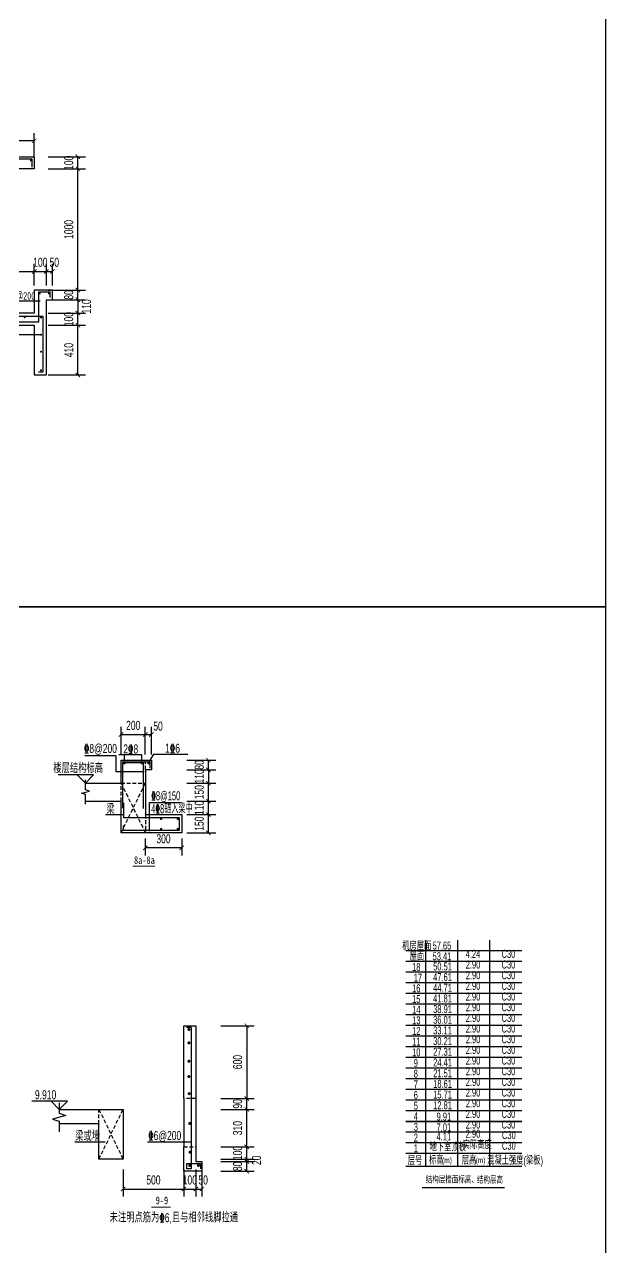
# Model space of a CAD drawing. Extents: x -173820 to 521180, y -715739 to 158231.
# Drawn here: x 49968 to 69145, y 22333 to 62694 of the extents above; entities that cross this region are included whole.
import ezdxf
from ezdxf.enums import TextEntityAlignment as Align

# ---------------------------------------------------------------- set-up
doc = ezdxf.new("R2010")
doc.units = 0
doc.header["$LTSCALE"] = 1000
doc.linetypes.add('HIDDEN2', pattern=[0.1875, 0.125, -0.0625])
for name, color, linetype in [('JG1', 3, 'Continuous'), ('板图层高表', 7, 'Continuous'), ('模板线', 3, 'Continuous'), ('钢筋_文字', 7, 'Continuous')]:
    doc.layers.add(name, color=color, linetype=linetype)
doc.styles.add('TEXTDIM', font='njadri_romans1.shx', dxfattribs={"width": 0.7, "bigfont": 'njadri_fhztxt.shx'})
doc.styles.add('TEXTNORMAL', font='njadri_romans1.shx', dxfattribs={"width": 0.7, "bigfont": 'njadri_fhztxt.shx'})
doc.styles.add('TEXTSTEEL', font='njadri_tssdeng.shx', dxfattribs={"width": 0.7, "bigfont": 'njadri_tssdchn.shx'})
doc.styles.add('钢筋', font='tssdeng.shx', dxfattribs={"width": 0.7, "height": 250, "bigfont": 'tssdchn.shx'})
doc.styles.add('黑体', font='simhei.ttf', dxfattribs={"width": 0.8})
doc.dimstyles.new('DIM100', dxfattribs={"dimtxt": 300, "dimasz": 1, "dimexe": 250, "dimexo": 0, "dimgap": 150, "dimtad": 1, "dimdec": 0, "dimzin": 0, "dimdsep": 46, "dimtxsty": 'TEXTDIM', "dimblk": 'DI', "dimcen": 0, "dimclrt": 7, "dimadec": 0, "dimazin": 0, "dimtfac": 1, "dimtdec": 0, "dimtix": 1, "dimtmove": 2, "dimatfit": 3, "dimldrblk": 'DI', "dimfxl": 0, "dimtolj": 1, "dimtzin": 0, "dimarcsym": 0})

# ---------------------------------------------------------------- blocks, each defined once
blk = doc.blocks.new('$1312092')
at = {"layer": '板图层高表'}
for p, q in [((769, 693), (769, 8158)), ((1825, 693), (1825, 8158)), ((2881, 693), (2881, 8158)), ((3937, 7806), (107, 7806)), ((3937, 7454), (107, 7454)), ((3937, 7102), (107, 7102)), ((3937, 6750), (107, 6750)), ((3937, 6750), (107, 6750)), ((3937, 6046), (107, 6046)), ((3937, 5694), (107, 5694)), ((3937, 5342), (107, 5342)), ((3937, 4990), (107, 4990)), ((3937, 4638), (107, 4638)), ((3937, 4286), (107, 4286)), ((3937, 3934), (107, 3934)), ((3937, 3582), (107, 3582)), ((3937, 3230), (107, 3230)), ((3937, 2878), (107, 2878)), ((3937, 2526), (107, 2526)), ((3937, 2174), (107, 2174)), ((3937, 1822), (107, 1822)), ((3937, 1470), (107, 1470)), ((3937, 1118), (107, 1118)), ((3937, 1118), (107, 1118)), ((3937, 1118), (107, 1118)), ((3937, 1118), (107, 1118)), ((3937, 1118), (107, 1118)), ((3937, 693), (107, 693))]:
    blk.add_line(p, q, dxfattribs=at)
at = {"layer": '板图层高表', "color": 7}
blk.add_line((3937, 6398), (107, 6398), dxfattribs=at)
at = {"layer": '板图层高表', "color": 3}
blk.add_line((644, 0), (3362, 0), dxfattribs=at)
at = {"layer": '板图层高表', "color": 3, "style": 'TEXTNORMAL', "width": 0.7}
for s, p in [('机房屋面', (-13, 7830)), ('屋面', (234, 7489)), ('18', (315, 7142)), ('17', (368, 6790)), ('16', (315, 6438)), ('15', (315, 6086)), ('14', (315, 5734)), ('13', (315, 5382)), ('12', (315, 5030)), ('11', (315, 4678)), ('10', (315, 4326)), ('9', (368, 3974)), ('8', (368, 3622)), ('7', (368, 3270)), ('5', (368, 2566)), ('6', (368, 2918)), ('4', (368, 2214)), ('3', (368, 1862)), ('2', (368, 1510)), ('1', (368, 1158))]:
    blk.add_text(s, height=264, dxfattribs=at).set_placement(p)
at = {"layer": '板图层高表', "color": 3, "linetype": 'Continuous', "style": 'TEXTNORMAL', "width": 0.7}
for s, p in [('57.65', (991, 7847)), ('53.41', (991, 7495)), ('50.51', (1009, 7160, 0)), ('47.61', (1009, 6808, 0)), ('44.71', (1009, 6456, 0)), ('41.81', (1009, 6104, 0)), ('38.91', (1009, 5752, 0)), ('36.01', (1009, 5400, 0)), ('33.11', (1009, 5048, 0)), ('30.21', (1009, 4696, 0)), ('27.31', (1009, 4344, 0)), ('24.41', (1009, 3992, 0)), ('21.51', (1010, 3636, 0)), ('18.61', (1010, 3284, 0)), ('15.71', (1010, 2932, 0)), ('12.81', (1010, 2580, 0)), ('9.91', (1121, 2203, 0)), ('7.01', (1121, 1851, 0)), ('4.11', (1121, 1551, 0)), ('地下室顶板', (889, 1193, 0))]:
    blk.add_text(s, height=264, dxfattribs=at).set_placement(p)
at = {"layer": '板图层高表', "color": 3, "width": 0.7}
for s, height, style, p in [('4.24', 264, 'TEXTNORMAL', (2085, 7495)), ('C30', 264, 'TEXTNORMAL', (3267, 7495)), ('2.90', 264, 'TEXTNORMAL', (2085, 7143)), ('C30', 264, 'TEXTNORMAL', (3267, 7143)), ('2.90', 264, 'TEXTNORMAL', (2085, 6791)), ('C30', 264, 'TEXTNORMAL', (3267, 6791)), ('2.90', 264, 'TEXTNORMAL', (2085, 6439)), ('C30', 264, 'TEXTNORMAL', (3267, 6439)), ('2.90', 264, 'TEXTNORMAL', (2085, 6087)), ('2.90', 264, 'TEXTNORMAL', (2085, 5735)), ('C30', 264, 'TEXTNORMAL', (3267, 6087)), ('C30', 264, 'TEXTNORMAL', (3267, 5735)), ('2.90', 264, 'TEXTNORMAL', (2085, 5383)), ('C30', 264, 'TEXTNORMAL', (3267, 5383)), ('2.90', 264, 'TEXTNORMAL', (2085, 5031)), ('C30', 264, 'TEXTNORMAL', (3267, 5031)), ('2.90', 264, 'TEXTNORMAL', (2085, 4679)), ('C30', 264, 'TEXTNORMAL', (3267, 4679)), ('2.90', 264, 'TEXTNORMAL', (2085, 4327)), ('C30', 264, 'TEXTNORMAL', (3267, 4327)), ('2.90', 264, 'TEXTNORMAL', (2085, 3975)), ('C30', 264, 'TEXTNORMAL', (3267, 3975)), ('2.90', 264, 'TEXTNORMAL', (2085, 3623)), ('C30', 264, 'TEXTNORMAL', (3267, 3622)), ('2.90', 264, 'TEXTNORMAL', (2085, 3271)), ('2.90', 264, 'TEXTNORMAL', (2085, 2919)), ('C30', 264, 'TEXTNORMAL', (3267, 3270)), ('C30', 264, 'TEXTNORMAL', (3267, 2918)), ('2.90', 264, 'TEXTNORMAL', (2085, 2566)), ('C30', 264, 'TEXTNORMAL', (3267, 2566)), ('2.90', 264, 'TEXTNORMAL', (2085, 2214)), ('C30', 264, 'TEXTNORMAL', (3267, 2214)), ('2.90', 264, 'TEXTNORMAL', (2085, 1862)), ('C30', 264, 'TEXTNORMAL', (3267, 1862)), ('C30', 264, 'TEXTNORMAL', (3280, 1515, 0)), ('实际高度', 264, 'TEXTNORMAL', (1981, 1184)), ('C30', 264, 'TEXTNORMAL', (3280, 1163, 0)), ('结构层楼面标高、', 220, '黑体', (762, 92)), ('结构层高', 220, '黑体', (2453, 83))]:
    blk.add_text(s, height=height, dxfattribs=dict(at, style=style)).set_placement(p, align=Align.BOTTOM_LEFT)
at = {"layer": '板图层高表', "color": 3, "linetype": 'Continuous', "style": 'TEXTNORMAL', "width": 0.7}
blk.add_text('2.90', height=264, dxfattribs=at).set_placement((2085, 1559), align=Align.BOTTOM_LEFT)
at = {"layer": '板图层高表', "color": 3, "style": 'TEXTNORMAL', "width": 0.7}
for s, height, p in [('层号', 264, (410, 740)), ('标高', 264, (1109, 759)), ('(m)', 184.8, (1466, 804)), ('层高', 264, (2196, 753)), ('(m)', 184.8, (2575, 804)), ('混凝土强度(梁板)', 264, (3712, 753))]:
    blk.add_text(s, height=height, dxfattribs=at).set_placement(p, align=Align.CENTER)
blk = doc.blocks.new('DI')
at = {"color": 3, "const_width": 30}
blk.add_lwpolyline([(-71, -71), (71, 71)], dxfattribs=at)
blk = doc.blocks.new('*D850')
at = {"layer": 'Defpoints', "color": 0}
for p in [(3226, 4346), (3026, 3685), (3226, 3685)]:
    blk.add_point(p, dxfattribs=at)
at = {"layer": 'JG1', "color": 0, "lineweight": -2}
for p, q in [((3026, 3685), (3026, 4596)), ((3226, 3685), (3226, 4596)), ((3025, 4346), (3024, 4346)), ((3026, 4346), (3226, 4346)), ((3227, 4346), (3228, 4346))]:
    blk.add_line(p, q, dxfattribs=at)
blk.add_blockref('DI', (3026, 4346), dxfattribs=at)
at = {"layer": 'JG1', "color": 0, "lineweight": -2, "rotation": 180}
blk.add_blockref('DI', (3226, 4346), dxfattribs=at)
at = {"layer": 'JG1', "color": 7, "insert": (3445, 4621), "char_height": 300, "attachment_point": 5, "style": 'TEXTDIM'}
blk.add_mtext('\\A1;50', dxfattribs=at)
blk = doc.blocks.new('*D851')
at = {"layer": 'Defpoints', "color": 0}
for p in [(3026, 4346), (2226, 3685), (3026, 3685)]:
    blk.add_point(p, dxfattribs=at)
at = {"layer": 'JG1', "color": 0, "lineweight": -2}
for p, q in [((2226, 3685), (2226, 4596)), ((3026, 3685), (3026, 4596)), ((2227, 4346), (3025, 4346))]:
    blk.add_line(p, q, dxfattribs=at)
at = {"layer": 'JG1', "color": 0, "lineweight": -2, "rotation": 180}
blk.add_blockref('DI', (2226, 4346), dxfattribs=at)
at = {"layer": 'JG1', "color": 0, "lineweight": -2}
blk.add_blockref('DI', (3026, 4346), dxfattribs=at)
at = {"layer": 'JG1', "color": 7, "insert": (2626, 4646), "char_height": 300, "attachment_point": 5, "style": 'TEXTDIM'}
blk.add_mtext('\\A1;200', dxfattribs=at)
blk = doc.blocks.new('*D852')
at = {"layer": 'Defpoints', "color": 0}
for p in [(4401, 1704), (5107, 1704), (4401, 1104)]:
    blk.add_point(p, dxfattribs=at)
at = {"layer": 'JG1', "color": 0, "lineweight": -2}
for p, q in [((4401, 1704), (5357, 1704)), ((5107, 1705), (5107, 1706)), ((5107, 1104), (5107, 1704)), ((4401, 1104), (5357, 1104)), ((5107, 1103), (5107, 1102))]:
    blk.add_line(p, q, dxfattribs=at)
for p, rotation in [((5107, 1704), 270), ((5107, 1104), 90)]:
    blk.add_blockref('DI', p, dxfattribs=dict(at, rotation=rotation))
at = {"layer": 'JG1', "color": 7, "insert": (4807, 1404), "char_height": 300, "attachment_point": 5, "rotation": 90, "style": 'TEXTDIM'}
blk.add_mtext('\\A1;150', dxfattribs=at)
blk = doc.blocks.new('*D853')
at = {"layer": 'Defpoints', "color": 0}
for p in [(4401, 3504), (5107, 3504), (4401, 3184)]:
    blk.add_point(p, dxfattribs=at)
at = {"layer": 'JG1', "color": 0, "lineweight": -2}
for p, q in [((4401, 3504), (5357, 3504)), ((5107, 3505), (5107, 3506)), ((5107, 3184), (5107, 3504)), ((4401, 3184), (5357, 3184)), ((5107, 3183), (5107, 3182))]:
    blk.add_line(p, q, dxfattribs=at)
for p, rotation in [((5107, 3504), 270), ((5107, 3184), 90)]:
    blk.add_blockref('DI', p, dxfattribs=dict(at, rotation=rotation))
at = {"layer": 'JG1', "color": 7, "insert": (4807, 3344), "char_height": 300, "attachment_point": 5, "rotation": 90, "style": 'TEXTDIM'}
blk.add_mtext('\\A1;80', dxfattribs=at)
blk = doc.blocks.new('*D854')
at = {"layer": 'Defpoints', "color": 0}
for p in [(4401, 2144), (5107, 2144), (4401, 1704)]:
    blk.add_point(p, dxfattribs=at)
at = {"layer": 'JG1', "color": 0, "lineweight": -2}
for p, q in [((4401, 2144), (5357, 2144)), ((5107, 2145), (5107, 2146)), ((5107, 1704), (5107, 2144)), ((4401, 1704), (5357, 1704)), ((5107, 1703), (5107, 1702))]:
    blk.add_line(p, q, dxfattribs=at)
for p, rotation in [((5107, 2144), 270), ((5107, 1704), 90)]:
    blk.add_blockref('DI', p, dxfattribs=dict(at, rotation=rotation))
at = {"layer": 'JG1', "color": 7, "insert": (4807, 1924), "char_height": 300, "attachment_point": 5, "rotation": 90, "style": 'TEXTDIM'}
blk.add_mtext('\\A1;110', dxfattribs=at)
blk = doc.blocks.new('*D855')
at = {"layer": 'Defpoints', "color": 0}
for p in [(4401, 3184), (4401, 2744), (5107, 2744)]:
    blk.add_point(p, dxfattribs=at)
at = {"layer": 'JG1', "color": 0, "lineweight": -2}
for p, q in [((4401, 3184), (5357, 3184)), ((5107, 3185), (5107, 3186)), ((5107, 3184), (5107, 2744)), ((4401, 2744), (5357, 2744)), ((5107, 2743), (5107, 2742))]:
    blk.add_line(p, q, dxfattribs=at)
for p, rotation in [((5107, 3184), 270), ((5107, 2744), 90)]:
    blk.add_blockref('DI', p, dxfattribs=dict(at, rotation=rotation))
at = {"layer": 'JG1', "color": 7, "insert": (4807, 2964), "char_height": 300, "attachment_point": 5, "rotation": 90, "style": 'TEXTDIM'}
blk.add_mtext('\\A1;110', dxfattribs=at)
blk = doc.blocks.new('*D856')
at = {"layer": 'Defpoints', "color": 0}
for p in [(4401, 2744), (5107, 2744), (4401, 2144)]:
    blk.add_point(p, dxfattribs=at)
at = {"layer": 'JG1', "color": 0, "lineweight": -2}
for p, q in [((4401, 2744), (5357, 2744)), ((5107, 2745), (5107, 2746)), ((5107, 2144), (5107, 2744)), ((4401, 2144), (5357, 2144)), ((5107, 2143), (5107, 2142))]:
    blk.add_line(p, q, dxfattribs=at)
for p, rotation in [((5107, 2744), 270), ((5107, 2144), 90)]:
    blk.add_blockref('DI', p, dxfattribs=dict(at, rotation=rotation))
at = {"layer": 'JG1', "color": 7, "insert": (4807, 2444), "char_height": 300, "attachment_point": 5, "rotation": 90, "style": 'TEXTDIM'}
blk.add_mtext('\\A1;150', dxfattribs=at)
blk = doc.blocks.new('*D857')
at = {"layer": 'Defpoints', "color": 0}
for p in [(3026, 918), (4226, 918), (3026, 604)]:
    blk.add_point(p, dxfattribs=at)
at = {"layer": 'JG1', "color": 0, "lineweight": -2}
for p, q in [((3026, 918), (3026, 354)), ((4226, 918), (4226, 354)), ((4225, 604), (3027, 604))]:
    blk.add_line(p, q, dxfattribs=at)
at = {"layer": 'JG1', "color": 0, "lineweight": -2, "rotation": 180}
blk.add_blockref('DI', (3026, 604), dxfattribs=at)
at = {"layer": 'JG1', "color": 0, "lineweight": -2}
blk.add_blockref('DI', (4226, 604), dxfattribs=at)
at = {"layer": 'JG1', "color": 7, "insert": (3626, 904), "char_height": 300, "attachment_point": 5, "style": 'TEXTDIM'}
blk.add_mtext('\\A1;300', dxfattribs=at)
blk = doc.blocks.new('*D2346')
at = {"layer": 'Defpoints', "color": 0, "linetype": 'Continuous'}
for p in [(6231, 6532), (6231, 4132), (7087, 4132)]:
    blk.add_point(p, dxfattribs=at)
at = {"layer": 'JG1', "color": 0, "linetype": 'Continuous', "lineweight": -2}
for p, q in [((6231, 6532), (7337, 6532)), ((7087, 6531), (7087, 4133)), ((6231, 4132), (7337, 4132))]:
    blk.add_line(p, q, dxfattribs=at)
for p, rotation in [((7087, 6532), 90), ((7087, 4132), 270)]:
    blk.add_blockref('DI', p, dxfattribs=dict(at, rotation=rotation))
at = {"layer": 'JG1', "color": 7, "linetype": 'Continuous', "insert": (6787, 5332), "char_height": 300, "attachment_point": 5, "rotation": 90, "style": 'TEXTDIM'}
blk.add_mtext('\\A1;600', dxfattribs=at)
blk = doc.blocks.new('*D2347')
at = {"layer": 'Defpoints', "color": 0, "linetype": 'Continuous'}
for p in [(6231, 2132), (6231, 2052), (7087, 2132)]:
    blk.add_point(p, dxfattribs=at)
at = {"layer": 'JG1', "color": 0, "linetype": 'Continuous', "lineweight": -2}
for p, q in [((6231, 2132), (7337, 2132)), ((6231, 2052), (7337, 2052)), ((7087, 2133), (7087, 2134)), ((7087, 2052), (7087, 2132)), ((7087, 2051), (7087, 2050))]:
    blk.add_line(p, q, dxfattribs=at)
for p, rotation in [((7087, 2132), 270), ((7087, 2052), 90)]:
    blk.add_blockref('DI', p, dxfattribs=dict(at, rotation=rotation))
at = {"layer": 'JG1', "color": 7, "linetype": 'Continuous', "insert": (7411, 2092), "char_height": 300, "attachment_point": 5, "rotation": 90, "style": 'TEXTDIM'}
blk.add_mtext('\\A1;20', dxfattribs=at)
blk = doc.blocks.new('*D2348')
at = {"layer": 'Defpoints', "color": 0, "linetype": 'Continuous'}
for p in [(6231, 2052), (7087, 2052), (6231, 1732)]:
    blk.add_point(p, dxfattribs=at)
at = {"layer": 'JG1', "color": 0, "linetype": 'Continuous', "lineweight": -2}
for p, q in [((6231, 2052), (7337, 2052)), ((7087, 2053), (7087, 2054)), ((7087, 1732), (7087, 2052)), ((6231, 1732), (7337, 1732)), ((7087, 1731), (7087, 1730))]:
    blk.add_line(p, q, dxfattribs=at)
for p, rotation in [((7087, 2052), 270), ((7087, 1732), 90)]:
    blk.add_blockref('DI', p, dxfattribs=dict(at, rotation=rotation))
at = {"layer": 'JG1', "color": 7, "linetype": 'Continuous', "insert": (6787, 1892), "char_height": 300, "attachment_point": 5, "rotation": 90, "style": 'TEXTDIM'}
blk.add_mtext('\\A1;80', dxfattribs=at)
blk = doc.blocks.new('*D2349')
at = {"layer": 'Defpoints', "color": 0, "linetype": 'Continuous'}
for p in [(6231, 4132), (7087, 4132), (6231, 3772)]:
    blk.add_point(p, dxfattribs=at)
at = {"layer": 'JG1', "color": 0, "linetype": 'Continuous', "lineweight": -2}
for p, q in [((6231, 4132), (7337, 4132)), ((7087, 4133), (7087, 4134)), ((7087, 3772), (7087, 4132)), ((6231, 3772), (7337, 3772)), ((7087, 3771), (7087, 3770))]:
    blk.add_line(p, q, dxfattribs=at)
for p, rotation in [((7087, 4132), 270), ((7087, 3772), 90)]:
    blk.add_blockref('DI', p, dxfattribs=dict(at, rotation=rotation))
at = {"layer": 'JG1', "color": 7, "linetype": 'Continuous', "insert": (6787, 3952), "char_height": 300, "attachment_point": 5, "rotation": 90, "style": 'TEXTDIM'}
blk.add_mtext('\\A1;90', dxfattribs=at)
blk = doc.blocks.new('*D2350')
at = {"layer": 'Defpoints', "color": 0, "linetype": 'Continuous'}
for p in [(6231, 3772), (7087, 3772), (6231, 2532)]:
    blk.add_point(p, dxfattribs=at)
at = {"layer": 'JG1', "color": 0, "linetype": 'Continuous', "lineweight": -2}
for p, q in [((6231, 3772), (7337, 3772)), ((7087, 2533), (7087, 3771)), ((6231, 2532), (7337, 2532))]:
    blk.add_line(p, q, dxfattribs=at)
for p, rotation in [((7087, 3772), 90), ((7087, 2532), 270)]:
    blk.add_blockref('DI', p, dxfattribs=dict(at, rotation=rotation))
at = {"layer": 'JG1', "color": 7, "linetype": 'Continuous', "insert": (6787, 3152), "char_height": 300, "attachment_point": 5, "rotation": 90, "style": 'TEXTDIM'}
blk.add_mtext('\\A1;310', dxfattribs=at)
blk = doc.blocks.new('*D2351')
at = {"layer": 'Defpoints', "color": 0, "linetype": 'Continuous'}
for p in [(6231, 2532), (7087, 2532), (6231, 2132)]:
    blk.add_point(p, dxfattribs=at)
at = {"layer": 'JG1', "color": 0, "linetype": 'Continuous', "lineweight": -2}
for p, q in [((6231, 2532), (7337, 2532)), ((7087, 2533), (7087, 2534)), ((7087, 2132), (7087, 2532)), ((6231, 2132), (7337, 2132)), ((7087, 2131), (7087, 2130))]:
    blk.add_line(p, q, dxfattribs=at)
for p, rotation in [((7087, 2532), 270), ((7087, 2132), 90)]:
    blk.add_blockref('DI', p, dxfattribs=dict(at, rotation=rotation))
at = {"layer": 'JG1', "color": 7, "linetype": 'Continuous', "insert": (6787, 2332), "char_height": 300, "attachment_point": 5, "rotation": 90, "style": 'TEXTDIM'}
blk.add_mtext('\\A1;100', dxfattribs=at)
blk = doc.blocks.new('*D2352')
at = {"layer": 'Defpoints', "color": 0, "linetype": 'Continuous'}
for p in [(3009, 1786), (5009, 1786), (5009, 1141)]:
    blk.add_point(p, dxfattribs=at)
at = {"layer": 'JG1', "color": 0, "linetype": 'Continuous', "lineweight": -2}
for p, q in [((3009, 1786), (3009, 891)), ((5009, 1786), (5009, 891)), ((3010, 1141), (5008, 1141))]:
    blk.add_line(p, q, dxfattribs=at)
at = {"layer": 'JG1', "color": 0, "linetype": 'Continuous', "lineweight": -2, "rotation": 180}
blk.add_blockref('DI', (3009, 1141), dxfattribs=at)
at = {"layer": 'JG1', "color": 0, "linetype": 'Continuous', "lineweight": -2}
blk.add_blockref('DI', (5009, 1141), dxfattribs=at)
at = {"layer": 'JG1', "color": 7, "linetype": 'Continuous', "insert": (4009, 1441), "char_height": 300, "attachment_point": 5, "style": 'TEXTDIM'}
blk.add_mtext('\\A1;500', dxfattribs=at)
blk = doc.blocks.new('*D2353')
at = {"layer": 'Defpoints', "color": 0, "linetype": 'Continuous'}
for p in [(5409, 1786), (5609, 1786), (5609, 1141)]:
    blk.add_point(p, dxfattribs=at)
at = {"layer": 'JG1', "color": 0, "linetype": 'Continuous', "lineweight": -2}
for p, q in [((5409, 1786), (5409, 891)), ((5609, 1786), (5609, 891)), ((5408, 1141), (5407, 1141)), ((5409, 1141), (5609, 1141)), ((5610, 1141), (5611, 1141))]:
    blk.add_line(p, q, dxfattribs=at)
blk.add_blockref('DI', (5409, 1141), dxfattribs=at)
at = {"layer": 'JG1', "color": 0, "linetype": 'Continuous', "lineweight": -2, "rotation": 180}
blk.add_blockref('DI', (5609, 1141), dxfattribs=at)
at = {"layer": 'JG1', "color": 7, "linetype": 'Continuous', "insert": (5651, 1441), "char_height": 300, "attachment_point": 5, "style": 'TEXTDIM'}
blk.add_mtext('\\A1;50', dxfattribs=at)
blk = doc.blocks.new('*D2354')
at = {"layer": 'Defpoints', "color": 0, "linetype": 'Continuous'}
for p in [(5009, 1786), (5409, 1786), (5409, 1141)]:
    blk.add_point(p, dxfattribs=at)
at = {"layer": 'JG1', "color": 0, "linetype": 'Continuous', "lineweight": -2}
for p, q in [((5009, 1786), (5009, 891)), ((5409, 1786), (5409, 891)), ((5008, 1141), (5007, 1141)), ((5009, 1141), (5409, 1141)), ((5410, 1141), (5411, 1141))]:
    blk.add_line(p, q, dxfattribs=at)
blk.add_blockref('DI', (5009, 1141), dxfattribs=at)
at = {"layer": 'JG1', "color": 0, "linetype": 'Continuous', "lineweight": -2, "rotation": 180}
blk.add_blockref('DI', (5409, 1141), dxfattribs=at)
at = {"layer": 'JG1', "color": 7, "linetype": 'Continuous', "insert": (5209, 1441), "char_height": 300, "attachment_point": 5, "style": 'TEXTDIM'}
blk.add_mtext('\\A1;100', dxfattribs=at)
blk = doc.blocks.new('*D2077')
at = {"layer": 'Defpoints', "color": 0}
for p in [(50749, 57929), (51731, 57929), (50749, 53929)]:
    blk.add_point(p, dxfattribs=at)
at = {"layer": 'JG1', "color": 0, "lineweight": -2}
for p, q in [((50749, 57929), (51981, 57929)), ((51731, 53930), (51731, 57928)), ((50749, 53929), (51981, 53929))]:
    blk.add_line(p, q, dxfattribs=at)
for p, rotation in [((51731, 57929), 90), ((51731, 53929), 270)]:
    blk.add_blockref('DI', p, dxfattribs=dict(at, rotation=rotation))
at = {"layer": 'JG1', "color": 7, "insert": (51431, 55929), "char_height": 300, "attachment_point": 5, "rotation": 90, "style": 'TEXTDIM'}
blk.add_mtext('\\A1;1000', dxfattribs=at)
blk = doc.blocks.new('*D2078')
at = {"layer": 'Defpoints', "color": 0}
for p in [(50749, 53929), (51731, 53929), (50749, 53609)]:
    blk.add_point(p, dxfattribs=at)
at = {"layer": 'JG1', "color": 0, "lineweight": -2}
for p, q in [((50749, 53929), (51981, 53929)), ((51731, 53930), (51731, 53931)), ((51731, 53609), (51731, 53929)), ((50749, 53609), (51981, 53609)), ((51731, 53608), (51731, 53607))]:
    blk.add_line(p, q, dxfattribs=at)
for p, rotation in [((51731, 53929), 270), ((51731, 53609), 90)]:
    blk.add_blockref('DI', p, dxfattribs=dict(at, rotation=rotation))
at = {"layer": 'JG1', "color": 7, "insert": (51431, 53769), "char_height": 300, "attachment_point": 5, "rotation": 90, "style": 'TEXTDIM'}
blk.add_mtext('\\A1;80', dxfattribs=at)
blk = doc.blocks.new('*D2079')
at = {"layer": 'Defpoints', "color": 0}
for p in [(50749, 52769), (51731, 52769), (50749, 51129)]:
    blk.add_point(p, dxfattribs=at)
at = {"layer": 'JG1', "color": 0, "lineweight": -2}
for p, q in [((50749, 52769), (51981, 52769)), ((51731, 51130), (51731, 52768)), ((50749, 51129), (51981, 51129))]:
    blk.add_line(p, q, dxfattribs=at)
for p, rotation in [((51731, 52769), 90), ((51731, 51129), 270)]:
    blk.add_blockref('DI', p, dxfattribs=dict(at, rotation=rotation))
at = {"layer": 'JG1', "color": 7, "insert": (51431, 51949), "char_height": 300, "attachment_point": 5, "rotation": 90, "style": 'TEXTDIM'}
blk.add_mtext('\\A1;410', dxfattribs=at)
blk = doc.blocks.new('*D2080')
at = {"layer": 'Defpoints', "color": 0}
for p in [(50749, 53609), (50749, 53169), (51731, 53169)]:
    blk.add_point(p, dxfattribs=at)
at = {"layer": 'JG1', "color": 0, "lineweight": -2}
for p, q in [((50749, 53609), (51981, 53609)), ((51731, 53608), (51731, 53170)), ((50749, 53169), (51981, 53169))]:
    blk.add_line(p, q, dxfattribs=at)
for p, rotation in [((51731, 53609), 90), ((51731, 53169), 270)]:
    blk.add_blockref('DI', p, dxfattribs=dict(at, rotation=rotation))
at = {"layer": 'JG1', "color": 7, "insert": (52013, 53389), "char_height": 300, "attachment_point": 5, "rotation": 90, "style": 'TEXTDIM'}
blk.add_mtext('\\A1;110', dxfattribs=at)
blk = doc.blocks.new('*D2081')
at = {"layer": 'Defpoints', "color": 0}
for p in [(50749, 53169), (51731, 53169), (50749, 52769)]:
    blk.add_point(p, dxfattribs=at)
at = {"layer": 'JG1', "color": 0, "lineweight": -2}
for p, q in [((50749, 53169), (51981, 53169)), ((51731, 53170), (51731, 53171)), ((51731, 52769), (51731, 53169)), ((50749, 52769), (51981, 52769)), ((51731, 52768), (51731, 52767))]:
    blk.add_line(p, q, dxfattribs=at)
for p, rotation in [((51731, 53169), 270), ((51731, 52769), 90)]:
    blk.add_blockref('DI', p, dxfattribs=dict(at, rotation=rotation))
at = {"layer": 'JG1', "color": 7, "insert": (51431, 52969), "char_height": 300, "attachment_point": 5, "rotation": 90, "style": 'TEXTDIM'}
blk.add_mtext('\\A1;100', dxfattribs=at)
blk = doc.blocks.new('*D2082')
at = {"layer": 'Defpoints', "color": 0}
for p in [(50749, 58329), (51731, 58329), (50749, 57929)]:
    blk.add_point(p, dxfattribs=at)
at = {"layer": 'JG1', "color": 0, "lineweight": -2}
for p, q in [((50749, 58329), (51981, 58329)), ((51731, 58330), (51731, 58331)), ((51731, 57929), (51731, 58329)), ((50749, 57929), (51981, 57929)), ((51731, 57928), (51731, 57927))]:
    blk.add_line(p, q, dxfattribs=at)
for p, rotation in [((51731, 58329), 270), ((51731, 57929), 90)]:
    blk.add_blockref('DI', p, dxfattribs=dict(at, rotation=rotation))
at = {"layer": 'JG1', "color": 7, "insert": (51431, 58129), "char_height": 300, "attachment_point": 5, "rotation": 90, "style": 'TEXTDIM'}
blk.add_mtext('\\A1;100', dxfattribs=at)
blk = doc.blocks.new('*D2083')
at = {"layer": 'Defpoints', "color": 0}
for p in [(50292, 54544), (47892, 54082), (50292, 54082)]:
    blk.add_point(p, dxfattribs=at)
at = {"layer": 'JG1', "color": 0, "lineweight": -2}
for p, q in [((47892, 54082), (47892, 54794)), ((47893, 54544), (50291, 54544)), ((50292, 54082), (50292, 54794))]:
    blk.add_line(p, q, dxfattribs=at)
at = {"layer": 'JG1', "color": 0, "lineweight": -2, "rotation": 180}
blk.add_blockref('DI', (47892, 54544), dxfattribs=at)
at = {"layer": 'JG1', "color": 0, "lineweight": -2}
blk.add_blockref('DI', (50292, 54544), dxfattribs=at)
at = {"layer": 'JG1', "color": 7, "insert": (49092, 54844), "char_height": 300, "attachment_point": 5, "style": 'TEXTDIM'}
blk.add_mtext('\\A1;600', dxfattribs=at)
blk = doc.blocks.new('*D2084')
at = {"layer": 'Defpoints', "color": 0}
for p in [(50892, 54544), (50692, 54082), (50892, 54082)]:
    blk.add_point(p, dxfattribs=at)
at = {"layer": 'JG1', "color": 0, "lineweight": -2}
for p, q in [((50691, 54544), (50690, 54544)), ((50692, 54082), (50692, 54794)), ((50692, 54544), (50892, 54544)), ((50892, 54082), (50892, 54794)), ((50893, 54544), (50894, 54544))]:
    blk.add_line(p, q, dxfattribs=at)
blk.add_blockref('DI', (50692, 54544), dxfattribs=at)
at = {"layer": 'JG1', "color": 0, "lineweight": -2, "rotation": 180}
blk.add_blockref('DI', (50892, 54544), dxfattribs=at)
at = {"layer": 'JG1', "color": 7, "insert": (50953, 54844), "char_height": 300, "attachment_point": 5, "style": 'TEXTDIM'}
blk.add_mtext('\\A1;50', dxfattribs=at)
blk = doc.blocks.new('*D2085')
at = {"layer": 'Defpoints', "color": 0}
for p in [(50692, 54544), (50292, 54082), (50692, 54082)]:
    blk.add_point(p, dxfattribs=at)
at = {"layer": 'JG1', "color": 0, "lineweight": -2}
for p, q in [((50291, 54544), (50290, 54544)), ((50292, 54082), (50292, 54794)), ((50292, 54544), (50692, 54544)), ((50692, 54082), (50692, 54794)), ((50693, 54544), (50694, 54544))]:
    blk.add_line(p, q, dxfattribs=at)
blk.add_blockref('DI', (50292, 54544), dxfattribs=at)
at = {"layer": 'JG1', "color": 0, "lineweight": -2, "rotation": 180}
blk.add_blockref('DI', (50692, 54544), dxfattribs=at)
at = {"layer": 'JG1', "color": 7, "insert": (50492, 54844), "char_height": 300, "attachment_point": 5, "style": 'TEXTDIM'}
blk.add_mtext('\\A1;100', dxfattribs=at)
blk = doc.blocks.new('*D2086')
at = {"layer": 'Defpoints', "color": 0}
for p in [(47892, 58857), (47892, 58329), (50292, 58329)]:
    blk.add_point(p, dxfattribs=at)
at = {"layer": 'JG1', "color": 0, "lineweight": -2}
for p, q in [((47892, 58329), (47892, 59107)), ((50292, 58329), (50292, 59107)), ((50291, 58857), (47893, 58857))]:
    blk.add_line(p, q, dxfattribs=at)
at = {"layer": 'JG1', "color": 0, "lineweight": -2, "rotation": 180}
blk.add_blockref('DI', (47892, 58857), dxfattribs=at)
at = {"layer": 'JG1', "color": 0, "lineweight": -2}
blk.add_blockref('DI', (50292, 58857), dxfattribs=at)
at = {"layer": 'JG1', "color": 7, "insert": (49092, 59157), "char_height": 300, "attachment_point": 5, "style": 'TEXTDIM'}
blk.add_mtext('\\A1;600', dxfattribs=at)
blk = doc.blocks.new('$1971515')
at = {"layer": 'JG1', "color": 3, "linetype": 'Continuous'}
blk.add_line((3309.8, 3692.9, 0), (4430, 3692.9, 0), dxfattribs=at)
at = {"layer": 'JG1', "color": 3, "linetype": 'ByBlock', "ltscale": 0.2}
blk.add_line((3167.6, 2101), (4224.8, 2101), dxfattribs=at)
at = {"layer": 'JG1'}
blk.add_line((2331.2, 1694.8, 0), (1715.3, 1694.8, 0), dxfattribs=at)
for points in [[(2226.3, 2743.7), (2226.3, 3503.7), (3226.3, 3503.7), (3226.3, 3183.7), (3026.3, 3183.7), (3026.3, 1703.7), (4226.3, 1703.7), (4226.3, 1103.7), (2226.3, 1103.7), (2226.3, 2143.7)], [(779.7, 3013.7), (1049.7, 2743.7), (1319.7, 3013.7), (148.3, 3013.7)], [(1049.7, 2743.7), (2226.3, 2743.7)], [(1049.7, 2143.7), (2226.3, 2143.7)]]:
    blk.add_lwpolyline(points, dxfattribs=at)
at = {"layer": 'JG1', "color": 6}
for points in [[(2288.2, 1913.9), (2288.2, 3443.1), (3173.7, 3443.1), (3173.7, 3234.9)], [(2311.3, 3425.1), (2959.5, 3425.1), (2959.5, 1907.1)], [(2304.3, 2088.2), (2304.3, 1611.1), (4144.2, 1611.1), (4144.2, 1176.7), (2304.3, 1176.7), (2304.3, 1344)]]:
    blk.add_lwpolyline(points, dxfattribs=at)
at = {"layer": 'JG1', "color": 3, "const_width": 40, "elevation": 0}
for points in [[(2318.4, 3399.1, 1), (2358.4, 3399.1, 1)], [(2890.7, 3399.1, 1), (2930.7, 3399.1, 1)], [(3109.7, 3399.1, 1), (3149.7, 3399.1, 1)], [(3525.4, 1226.5, 1), (3565.4, 1226.5, 1)], [(3527.2, 1564.5, 1), (3567.2, 1564.5, 1)], [(4078, 1226.5, 1), (4118, 1226.5, 1)], [(4079.7, 1564.5, 1), (4119.7, 1564.5, 1)]]:
    blk.add_lwpolyline(points, format="xyb", close=True, dxfattribs=at)
at = {"layer": 'JG1', "elevation": 0}
blk.add_lwpolyline([(1049.7, 2046.2), (1049.7, 2371.2), (921.3, 2412.9), (1178.1, 2479.5), (1049.7, 2521.2), (1049.7, 2846.2)], dxfattribs=at)
at = {"layer": '模板线'}
for p, q in [((2062.4, 3644.1), (1025.4, 3644.1)), ((2062.4, 3110.4), (2062.4, 3644.1)), ((2910.7, 3677.3, 0), (2147, 3677.3, 0)), ((2338.4, 3399.1, 0), (2338.4, 3677.3, 0)), ((2910.7, 3399.1, 0), (2910.7, 3677.3, 0)), ((3129.7, 3399.1, 0), (3309.8, 3692.9, 0)), ((2985.6, 3110.4), (2062.4, 3110.4)), ((3167.6, 1162.6), (3167.6, 2101))]:
    blk.add_line(p, q, dxfattribs=at)
at = {"layer": '模板线', "linetype": 'HIDDEN2'}
for p, q in [((3026.3, 3183.7), (3026.3, 3503.7)), ((2226.3, 1103.7), (3026.3, 2743.7)), ((2226.3, 2743.7), (3026.3, 1103.7)), ((2226.3, 2743.7), (3026.3, 2743.7)), ((2226.3, 2143.7), (2226.3, 2743.7)), ((3026.3, 1703.7), (3026.3, 1103.7))]:
    blk.add_line(p, q, dxfattribs=at)
at = {"layer": '模板线', "color": 3, "elevation": -307942.8}
blk.add_lwpolyline([(2605.9, 0, 31.2, 31.2, 0), (3339.8, 0, 0, 0, 0)], format="xyseb", dxfattribs=at)
at = {"layer": 'JG1', "color": 3, "linetype": 'ByBlock', "ltscale": 0.2, "style": 'TEXTSTEEL'}
for s, width, p in [('%%1328@200', 0.7, (998.9, 3736.1)), ('1%%1326', 0.7, (3677.5, 3744.1, 0)), ('2%%1328', 0.7, (2298.7, 3721.3, 0)), ('%%1328@150', 0.6, (3220.3, 2175.7)), ('4%%1328锚入梁中', 0.6, (3220.3, 1749.5))]:
    blk.add_text(s, height=300, dxfattribs=dict(at, width=width)).set_placement(p)
at = {"layer": 'JG1', "style": 'TEXTSTEEL', "width": 0.7}
blk.add_text('楼层结构标高', height=300, dxfattribs=at).set_placement((-9.9, 3076.8))
at = {"layer": 'JG1', "color": 3, "style": 'TEXTSTEEL', "width": 0.7}
blk.add_text('梁', height=300, dxfattribs=at).set_placement((1741.1, 1730.1, 0))
at = {"layer": '模板线', "color": 3, "style": '黑体', "width": 0.7}
blk.add_text('8a-8a', height=250, dxfattribs=at).set_placement((2652.8, 78.3, -307942.8))
at = {"layer": 'JG1'}
for p1, p2, distance, picture, middle in [((2226.3, 3684.7), (3026.3, 3684.7), 661.7, '*D851', (2626.3, 4646.4)), ((4401.2, 3183.7), (4401.2, 3503.7), -705.8, '*D853', (4807, 3343.7)), ((4401.2, 3183.7), (4401.2, 2743.7), 705.8, '*D855', (4807, 2963.7)), ((4401.2, 2143.7), (4401.2, 2743.7), -705.8, '*D856', (4807, 2443.7)), ((4401.2, 1703.7), (4401.2, 2143.7), -705.8, '*D854', (4807, 1923.7)), ((4401.2, 1103.7), (4401.2, 1703.7), -705.8, '*D852', (4807, 1403.7))]:
    dim = blk.add_aligned_dim(p1=p1, p2=p2, distance=distance, dimstyle='DIM100', override={"dimlfac": 0.25}, dxfattribs=at)
    dim.commit()
    dim.dimension.update_dxf_attribs({"geometry": picture, "text_midpoint": middle})
dim = blk.add_linear_dim(base=(3226.3, 4346.4), p1=(3026.3, 3684.7), p2=(3226.3, 3684.7), angle=0, dimstyle='DIM100', override={"dimlfac": 0.25}, dxfattribs=at)
dim.commit()
dim.dimension.update_dxf_attribs({"geometry": '*D850', "text_midpoint": (3445.3, 4621.4), "dimtype": 129})
dim = blk.add_linear_dim(base=(3026.3, 603.6), p1=(4226.3, 917.9), p2=(3026.3, 917.9), dimstyle='DIM100', override={"dimlfac": 0.25}, dxfattribs=at)
dim.commit()
dim.dimension.update_dxf_attribs({"geometry": '*D857', "text_midpoint": (3626.3, 903.6)})
blk = doc.blocks.new('$1304863')
at = {"layer": 'JG1', "linetype": 'Continuous'}
for p, q in [((5008.6, 6131.7), (5008.6, 6531.7)), ((5008.6, 6531.7), (5408.6, 6531.7)), ((5008.6, 4131.7), (5008.6, 6131.7)), ((3008.6, 3771.7), (3008.6, 2131.7)), ((2208.6, 3291.7), (901.4, 3291.7)), ((2208.6, 2131.7), (2208.6, 3291.7)), ((5008.6, 1731.7), (5008.6, 2531.7)), ((5408.6, 2531.7), (5408.6, 2051.7)), ((5408.6, 2051.7), (5608.6, 2051.7)), ((5608.6, 2051.7), (5608.6, 1731.7)), ((5608.6, 1731.7), (5008.6, 1731.7))]:
    blk.add_line(p, q, dxfattribs=at)
at = {"layer": 'JG1', "color": 6, "linetype": 'Continuous'}
for points in [[(5256.9, 6477.3), (5098.3, 6477.3)], [(5256.9, 6477.3), (5256.9, 1813), (5106.2, 1813), (5106.2, 1981.2), (5562, 1981.2), (5562, 1806)]]:
    blk.add_lwpolyline(points, dxfattribs=at)
at = {"layer": 'JG1', "const_width": 50}
for points in [[(5205.8, 6408.6, -1), (5155.8, 6408.6, -1)], [(5205.8, 5964, -1), (5155.8, 5964, -1)], [(5205.8, 5359.8, -1), (5155.8, 5359.8, -1)], [(5205.8, 4853.2, -1), (5155.8, 4853.2, -1)], [(5212.1, 4289.9, -1), (5162.1, 4289.9, -1)], [(5231.7, 3308.4, -1), (5181.7, 3308.4, -1)], [(5242.9, 2355.8, -1), (5192.9, 2355.8, -1)], [(5235.8, 1920, -1), (5185.8, 1920, -1)], [(5518.9, 1920, -1), (5468.9, 1920, -1)]]:
    blk.add_lwpolyline(points, format="xyb", close=True, dxfattribs=at)
at = {"layer": 'JG1', "linetype": 'Continuous'}
for points in [[(5408.6, 6531.7), (5408.6, 2531.7)], [(5008.6, 4131.7), (5008.6, 2531.7)], [(901.4, 3990.9), (901.4, 3640.9), (1121.4, 3570.9), (681.4, 3450.9), (901.4, 3380.9), (901.4, 3030.9)], [(901.4, 3771.7), (3008.6, 3771.7)], [(5408.6, 2531.7), (5408.6, 2451.7)]]:
    blk.add_lwpolyline(points, dxfattribs=at)
at = {"layer": 'JG1'}
blk.add_lwpolyline([(631.4, 4041.7), (901.4, 3771.7), (1171.4, 4041.7), (0, 4041.7)], dxfattribs=at)
at = {"layer": '模板线', "linetype": 'HIDDEN2'}
for p, q in [((5408.6, 4131.7), (5008.6, 4131.7)), ((2208.6, 2131.7), (3008.6, 3771.7)), ((2208.6, 3291.7), (2208.6, 3771.7)), ((2208.6, 3771.7), (3008.6, 2131.7)), ((5008.6, 2531.7), (5408.6, 2531.7))]:
    blk.add_line(p, q, dxfattribs=at)
at = {"layer": '模板线'}
for p, q in [((2418, 2692.4), (1415.6, 2692.4)), ((5275.2, 2689.7), (3812.1, 2689.7)), ((3008.6, 2131.7), (2208.6, 2131.7))]:
    blk.add_line(p, q, dxfattribs=at)
at = {"layer": '模板线', "color": 3, "elevation": -307942.8}
blk.add_lwpolyline([(3942.7, 547, 31.2, 31.2, 0), (4573.1, 547, 0, 0, 0)], format="xyseb", dxfattribs=at)
at = {"layer": 'JG1', "linetype": 'ByBlock', "ltscale": 0.2, "style": 'TEXTSTEEL', "width": 0.7}
for s, p in [('9.910', (98.8, 4104.9)), ('梁或墙', (1428.4, 2733.4)), ('%%1326@200', (3837.6, 2758.3)), ('未注明点筋为%%1326,且与相邻线脚拉通', (2564.8, 46.2))]:
    blk.add_text(s, height=300, dxfattribs=at).set_placement(p)
at = {"layer": '模板线', "color": 3, "style": '黑体', "width": 0.7}
blk.add_text('9-9', height=250, dxfattribs=at).set_placement((4084.1, 643.2, -307942.8))
at = {"layer": 'JG1', "linetype": 'Continuous'}
for p1, p2, distance, picture, middle in [((6231, 6531.7), (6231, 4131.7), 856.5, '*D2346', (6787.5, 5331.7)), ((6231, 3771.7), (6231, 4131.7), -856.5, '*D2349', (6787.5, 3951.7)), ((6231, 2531.7), (6231, 3771.7), -856.5, '*D2350', (6787.5, 3151.7)), ((6231, 2131.7), (6231, 2531.7), -856.5, '*D2351', (6787.5, 2331.7)), ((6231, 1731.7), (6231, 2051.7), -856.5, '*D2348', (6787.5, 1891.7))]:
    dim = blk.add_aligned_dim(p1=p1, p2=p2, distance=distance, dimstyle='DIM100', override={"dimlfac": 0.25}, dxfattribs=at)
    dim.commit()
    dim.dimension.update_dxf_attribs({"geometry": picture, "text_midpoint": middle})
dim = blk.add_linear_dim(base=(7087.5, 2131.7), p1=(6231, 2051.7), p2=(6231, 2131.7), angle=90, dimstyle='DIM100', override={"dimlfac": 0.25}, dxfattribs=at)
dim.commit()
dim.dimension.update_dxf_attribs({"geometry": '*D2347', "text_midpoint": (7410.5, 2091.7), "dimtype": 129})
for base, p1, p2, picture, middle in [((5008.6, 1140.7), (3008.6, 1786.1), (5008.6, 1786.1), '*D2352', (4008.6, 1440.7)), ((5408.6, 1140.7), (5008.6, 1786.1), (5408.6, 1786.1), '*D2354', (5208.6, 1440.7))]:
    dim = blk.add_linear_dim(base=base, p1=p1, p2=p2, dimstyle='DIM100', override={"dimlfac": 0.25}, dxfattribs=at)
    dim.commit()
    dim.dimension.update_dxf_attribs({"geometry": picture, "text_midpoint": middle})
dim = blk.add_linear_dim(base=(5608.6, 1140.7), p1=(5408.6, 1786.1), p2=(5608.6, 1786.1), dimstyle='DIM100', override={"dimlfac": 0.25}, dxfattribs=at)
dim.commit()
dim.dimension.update_dxf_attribs({"geometry": '*D2353', "text_midpoint": (5650.6, 1440.7), "dimtype": 128})
blk = doc.blocks.new('$1932104')
at = {"layer": 'JG1'}
for points in [[(1879.5, 9528.6), (2229.5, 9528.6), (2299.5, 9748.6), (2419.5, 9308.6), (2489.5, 9528.6), (2839.5, 9528.6)], [(1960.6, 2662.7), (1960.6, 9528.6)], [(2760.6, 7462.7), (2760.6, 9528.6)], [(2760.6, 7462.7), (5160.6, 7462.7), (5160.6, 7062.7), (2760.6, 7062.7)], [(2760.6, 2662.7), (2760.6, 7062.7)], [(2760.6, 1902.7), (5160.6, 1902.7), (5160.6, 262.7), (5560.6, 262.7), (5560.6, 2742.7), (5760.6, 2742.7), (5760.6, 3062.7), (5160.6, 3062.7), (5160.6, 2302.7), (2760.6, 2302.7)], [(779.7, 2572.7), (1049.7, 2302.7), (1319.7, 2572.7), (148.3, 2572.7)], [(1049.7, 2506.8), (1049.7, 2156.8), (1269.7, 2086.8), (829.7, 2039.9), (1049.7, 1976.8), (1049.7, 1626.8)], [(1960.6, 2302.7), (1960.6, 2662.7)], [(2760.6, 2662.7), (2760.6, 2302.7)], [(1960.6, 2302.7), (1049.7, 2302.7)], [(1049.7, 1902.7), (1960.6, 1902.7)], [(1960.6, 658.6), (1960.6, 1902.7)], [(2760.6, 1902.7), (2760.6, 658.6)], [(1879.5, 658.6), (2229.5, 658.6), (2299.5, 878.6), (2419.5, 438.6), (2489.5, 658.6), (2839.5, 658.6)]]:
    blk.add_lwpolyline(points, dxfattribs=at)
at = {"layer": '模板线'}
for p, q in [((3856.6, 7308.2), (3856.6, 7832.5)), ((4177.8, 7341.5), (4177.8, 6709.1)), ((3107.8, 2159.4), (3107.8, 2614.5)), ((4275.5, 2704.9), (5352.5, 2704.9)), ((3404.2, 2166.5), (3404.2, 1333.8)), ((5369.6, 1589.9), (3404.2, 1589.9)), ((2309.8, 1198.1), (1375.4, 1198.1))]:
    blk.add_line(p, q, dxfattribs=at)
at = {"layer": '模板线', "color": 6}
for points in [[(5094.5, 7120.4), (5094.5, 7377.9), (2080.3, 7377.9), (2080.3, 7811.1)], [(5682.5, 2815.3), (5682.5, 2990.1), (5303.5, 2990.1), (5303.5, 1998.2)], [(2042.3, 983), (2042.3, 2206.6), (5449.3, 2206.6), (5449.3, 354.5), (5303.5, 354.5)], [(5303.5, 1998.2), (4278.9, 1998.2)]]:
    blk.add_lwpolyline(points, dxfattribs=at)
at = {"layer": '模板线', "color": 6, "linetype": 'HIDDEN2'}
for points, const_width in [([(3430.1, 7337.6, -1), (3396.3, 7337.6, -1)], 33.7), ([(4194.6, 7337.6, -1), (4160.9, 7337.6, -1)], 33.7), ([(5064, 7337.7, -1), (5030.3, 7337.7, -1)], 33.7), ([(5321.6, 2950.2, 1), (5355.3, 2950.2, 1)], 33.8), ([(5631.9, 2954.9, 1), (5665.6, 2954.9, 1)], 33.8), ([(3404.2, 2166.5, 1), (3437.9, 2166.5, 1)], 33.8), ([(4132.1, 2166.5, 1), (4165.8, 2166.5, 1)], 33.8), ([(4829.3, 2166.5, 1), (4863, 2166.5, 1)], 33.8), ([(5403.4, 2157.5, -1), (5369.6, 2157.5, -1)], 33.7), ([(5403.4, 1589.9, -1), (5369.6, 1589.9, -1)], 33.7), ([(5403.4, 1028.3, -1), (5369.6, 1028.3, -1)], 33.7), ([(5403.4, 418.3, -1), (5369.6, 418.3, -1)], 33.7)]:
    blk.add_lwpolyline(points, format="xyb", close=True, dxfattribs=dict(at, const_width=const_width))
at = {"layer": '模板线', "color": 3, "elevation": -307942.8}
blk.add_lwpolyline([(3261.5, 0, 31.2, 31.2, 0), (3966.8, 0, 0, 0, 0)], format="xyseb", dxfattribs=at)
at = {"layer": 'JG1', "style": 'TEXTSTEEL', "width": 0.7}
for s, p in [('楼层结构标高', (-9.9, 2635.8)), ('墙', (1439.3, 1227))]:
    blk.add_text(s, height=300, dxfattribs=at).set_placement(p)
at = {"layer": '模板线', "style": '钢筋', "width": 0.7}
for s, p in [('%%1328@200', (2991.7, 7565.4)), ('3%%1326', (3585.9, 6735.4)), ('%%1326@200', (4271.5, 2742.7)), ('%%1328@150', (3164.5, 2393.9)), ('9%%1326', (3448.6, 1300.9))]:
    blk.add_text(s, height=250, dxfattribs=at).set_placement(p)
at = {"layer": '模板线', "color": 3, "style": '黑体', "width": 0.7}
blk.add_text("2'-2'", height=250, dxfattribs=at).set_placement((3337.9, 85.5, -307942.8))
at = {"layer": 'JG1'}
for base, p1, p2, picture, middle in [((2760.6, 7990.2), (5160.6, 7462.7), (2760.6, 7462.7), '*D2086', (3960.6, 8290.2)), ((5160.6, 3677.5), (2760.6, 3215.6), (5160.6, 3215.6), '*D2083', (3960.6, 3977.5)), ((5560.6, 3677.5), (5160.6, 3215.6), (5560.6, 3215.6), '*D2085', (5360.6, 3977.5))]:
    dim = blk.add_linear_dim(base=base, p1=p1, p2=p2, dimstyle='DIM100', override={"dimlfac": 0.25}, dxfattribs=at)
    dim.commit()
    dim.dimension.update_dxf_attribs({"geometry": picture, "text_midpoint": middle, "insert": (-45130.9, -50866.6)})
for p1, p2, picture, middle in [((5618.4, 7062.7), (5618.4, 7462.7), '*D2082', (6299.8, 7262.7)), ((5618.4, 3062.7), (5618.4, 7062.7), '*D2077', (6299.8, 5062.7)), ((5618.4, 2742.7), (5618.4, 3062.7), '*D2078', (6299.8, 2902.7)), ((5618.4, 1902.7), (5618.4, 2302.7), '*D2081', (6299.8, 2102.7)), ((5618.4, 262.7), (5618.4, 1902.7), '*D2079', (6299.8, 1082.7))]:
    dim = blk.add_aligned_dim(p1=p1, p2=p2, distance=-981.4, dimstyle='DIM100', override={"dimlfac": 0.25}, dxfattribs=at)
    dim.commit()
    dim.dimension.update_dxf_attribs({"geometry": picture, "text_midpoint": middle, "insert": (-45130.9, -50866.6)})
dim = blk.add_linear_dim(base=(5760.6, 3677.5), p1=(5560.6, 3215.6), p2=(5760.6, 3215.6), dimstyle='DIM100', override={"dimlfac": 0.25}, dxfattribs=at)
dim.commit()
dim.dimension.update_dxf_attribs({"geometry": '*D2084', "text_midpoint": (5822.1, 3977.5), "dimtype": 128, "insert": (-45130.9, -50866.6)})
dim = blk.add_linear_dim(base=(6599.8, 2302.7), p1=(5618.4, 2742.7), p2=(5618.4, 2302.7), angle=270, dimstyle='DIM100', override={"dimlfac": 0.25}, dxfattribs=at)
dim.commit()
dim.dimension.update_dxf_attribs({"geometry": '*D2080', "text_midpoint": (6882.2, 2522.7), "dimtype": 129, "insert": (-45130.9, -50866.6)})

msp = doc.modelspace()

# ---------------------------------------------------------------- linework, layer by layer
at = {"layer": '模板线', "elevation": 0}
for points in [[(-14954.7, 102870.8), (69145.3, 102870.8), (69145.3, 43470.8), (-14954.7, 43470.8)], [(-14954.7, 43470.8), (69145.3, 43470.8), (69145.3, -15929.2), (-14954.7, -15929.2)]]:
    msp.add_lwpolyline(points, close=True, dxfattribs=at)
at = {"layer": '钢筋_文字', "const_width": 50, "elevation": 0}
msp.add_lwpolyline([(62554.6, 26491.2), (66383.9, 26491.2)], dxfattribs=at)

# ---------------------------------------------------------------- block references
at = {"layer": '板图层高表'}
msp.add_blockref('$1312092', (62447.3, 24317.5, 0), dxfattribs=at)
at = {"layer": '模板线'}
for name, p in [('$1932104', (45130.9, 50866.6)), ('$1971515', (50931.3, 34915.6, 0)), ('$1304863', (50215.7, 23120.7, 0))]:
    msp.add_blockref(name, p, dxfattribs=at)

doc.saveas('drawing.dxf')
